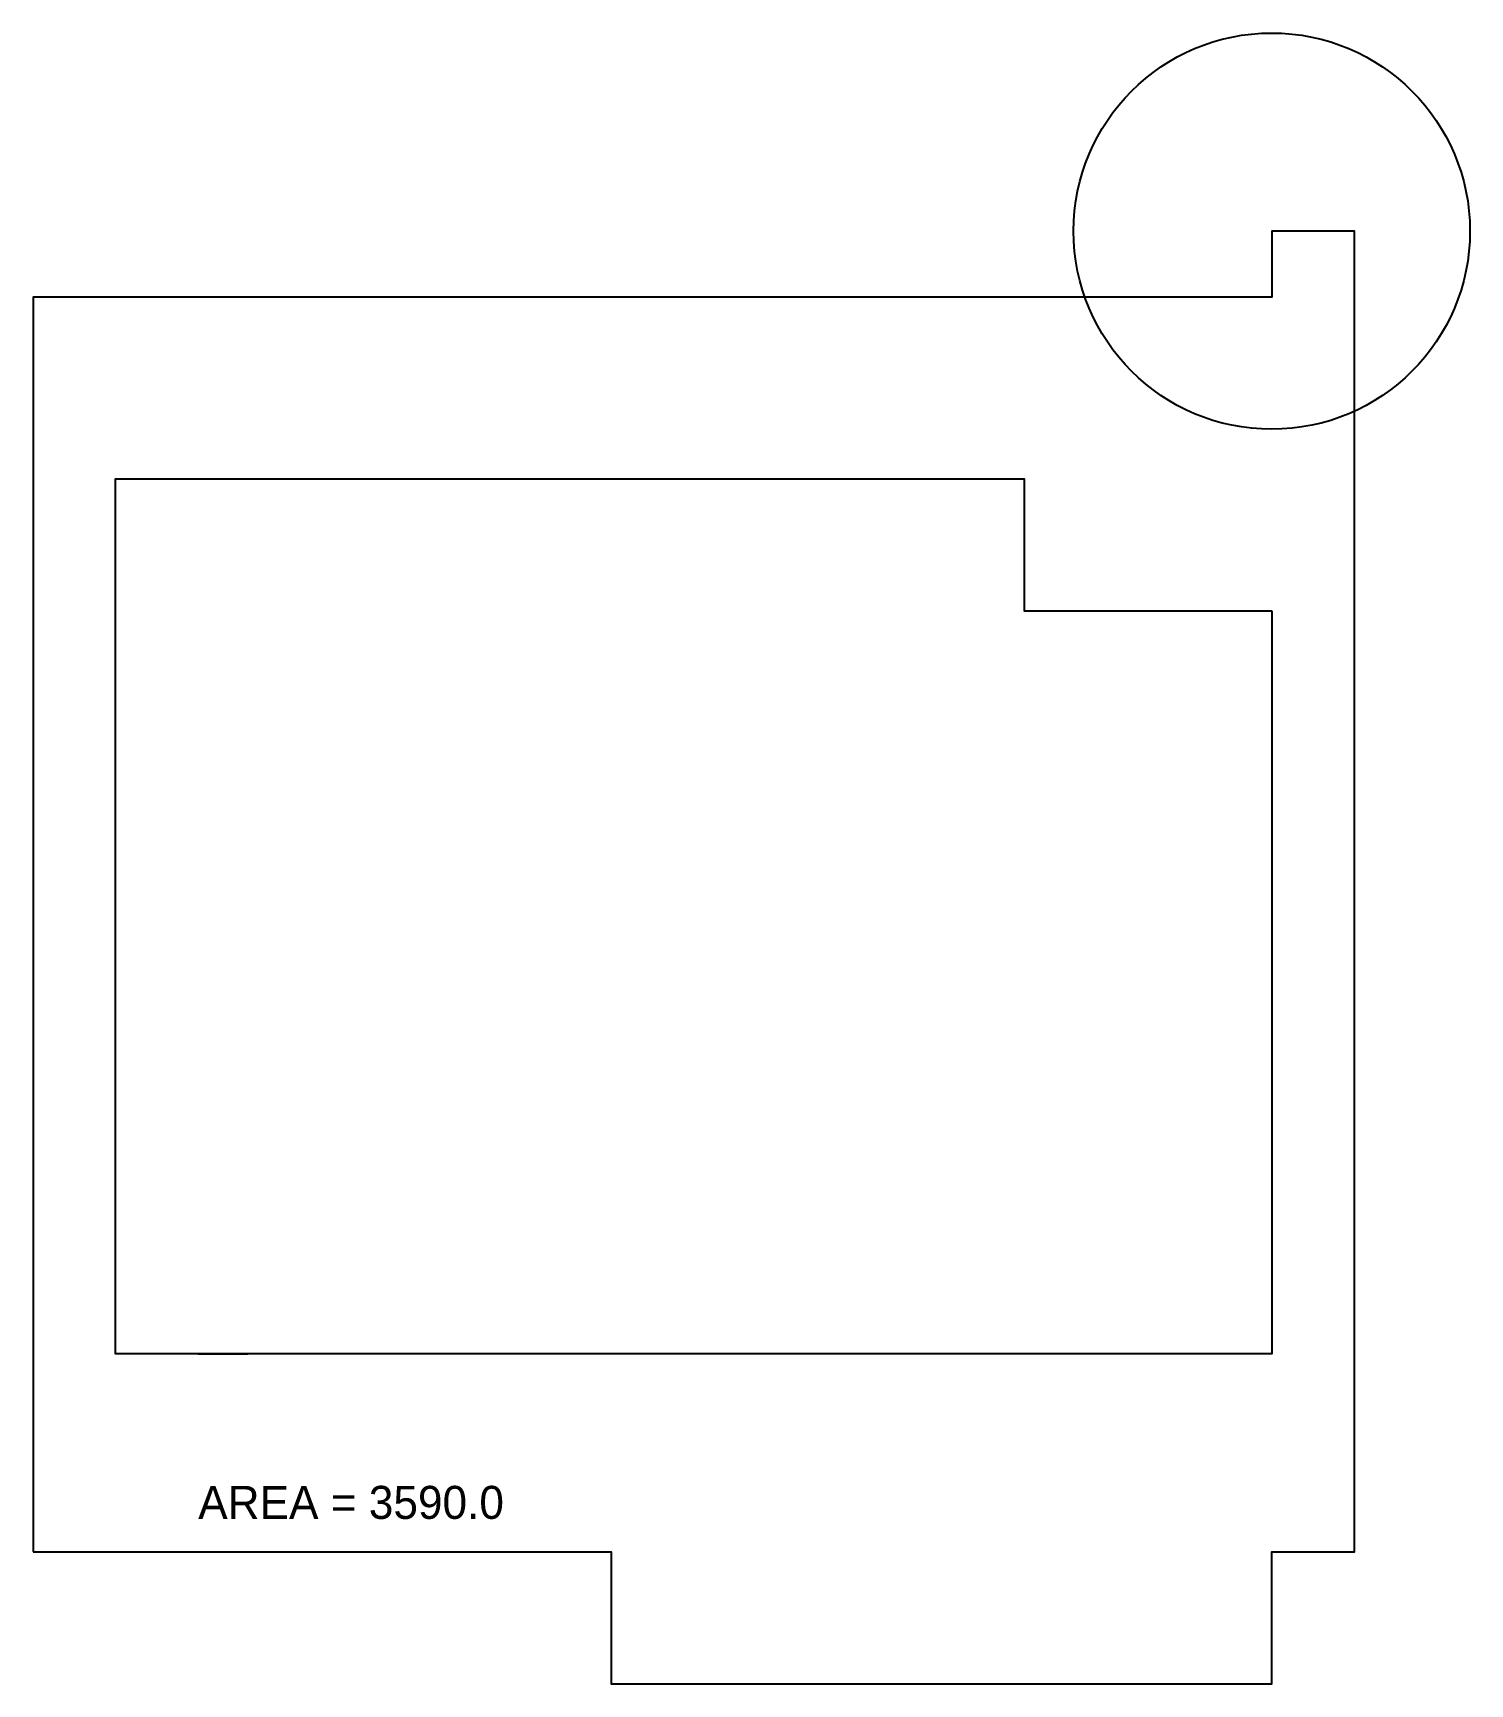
# Model space of a CAD drawing. Header units: metres. Extents: x 0 to 87, y 0 to 100.
import ezdxf

# ---------------------------------------------------------------- set-up
doc = ezdxf.new("R2010")
doc.units = ezdxf.units.M

msp = doc.modelspace()

# ---------------------------------------------------------------- linework, layer by layer
at = {"color": 5}
msp.add_line((10, 20), (13, 20), dxfattribs=at)
at = {"color": 1}
msp.add_lwpolyline([(0, 8), (35, 8), (35, 0), (75, 0), (75, 8), (80, 8), (80, 88), (75, 88), (75, 84), (0, 84), (0, 8)], close=True, dxfattribs=at)
at = {"color": 2}
msp.add_lwpolyline([(75, 65), (75, 20), (60, 20), (5, 20), (5, 73), (60, 73), (60, 65), (75, 65)], close=True, dxfattribs=at)
at = {"color": 3}
msp.add_circle((75, 88), 12, dxfattribs=at)

# ---------------------------------------------------------------- texts
msp.add_text('AREA = 3590.0', height=2).set_placement((10, 10))

doc.saveas('drawing.dxf')
